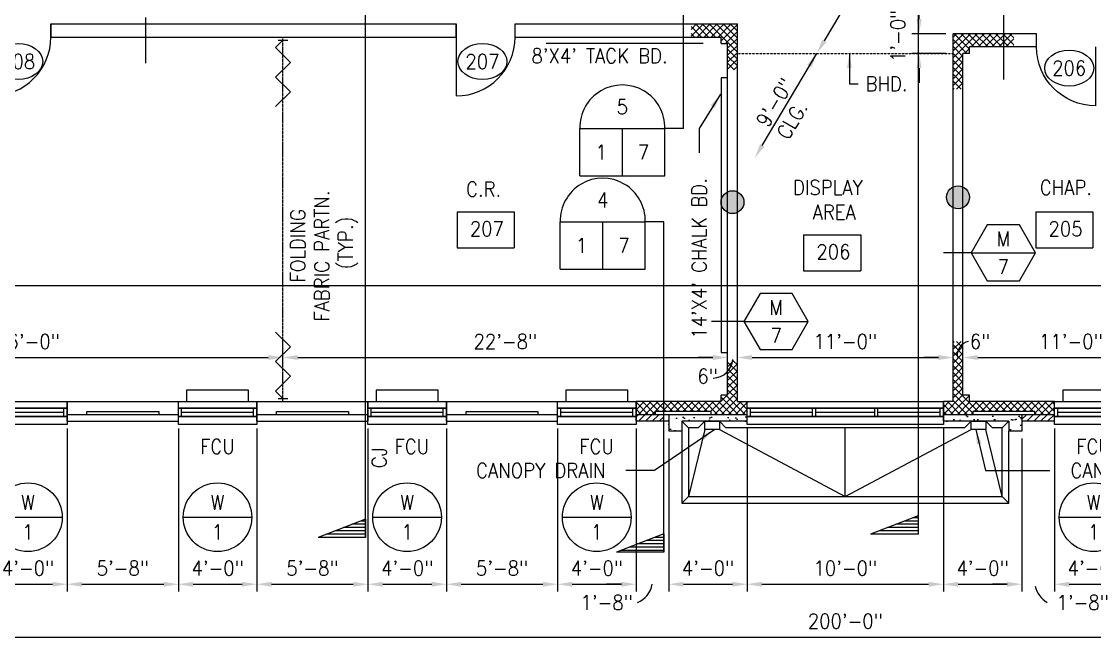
# Model space of a CAD drawing. Header units: inches. Extents: x 435 to 5963, y 191 to 2765.
# Drawn here: x 1399 to 2055, y 1835 to 2217 of the extents above; entities that cross this region are included whole.
import ezdxf
from ezdxf.enums import TextEntityAlignment as Align

# ---------------------------------------------------------------- set-up
doc = ezdxf.new("R2010")
doc.units = ezdxf.units.IN
doc.header["$LTSCALE"] = 0.5
doc.header["$MEASUREMENT"] = 0
doc.linetypes.add('DASHEDX2', pattern=[1.5, 1, -0.5])
doc.linetypes.add('HIDDEN', pattern=[0.375, 0.25, -0.125])
doc.layers.get('0').update_dxf_attribs({"linetype": 'CONTINUOUS'})
doc.layers.get('Defpoints').update_dxf_attribs({"linetype": 'CONTINUOUS'})
for name, color, linetype in [('A-ANNO', 8, 'CONTINUOUS'), ('A-ANNO-DIMS', 7, 'CONTINUOUS'), ('A-ANNO-TEXT', 7, 'CONTINUOUS'), ('A-DOOR', 3, 'CONTINUOUS'), ('A-DOOR-IDEN', 7, 'CONTINUOUS'), ('A-EQPM', 3, 'CONTINUOUS'), ('A-FLOR-IDEN', 7, 'CONTINUOUS'), ('A-FLOR-OVHD', 2, 'CONTINUOUS'), ('A-GLAZ', 3, 'CONTINUOUS'), ('A-GLAZ-IDEN', 7, 'CONTINUOUS'), ('A-GLAZ-SILL', 3, 'CONTINUOUS'), ('A-ROOF-OTLN', 2, 'CONTINUOUS'), ('A-SECT-IDEN', 7, 'CONTINUOUS'), ('A-WALL', 2, 'CONTINUOUS'), ('A-WALL-IDEN', 7, 'CONTINUOUS'), ('A-WALL-MOVE', 2, 'CONTINUOUS'), ('M-HVAC-EQPM', 4, 'CONTINUOUS'), ('P-STRM-PIPE', 4, 'CONTINUOUS'), ('S-SLAB-JOIN', 2, 'CONTINUOUS')]:
    doc.layers.add(name, color=color, linetype=linetype)
doc.styles.add('ROMANS', font='romans.shx', dxfattribs={"width": 0.9})
doc.dimstyles.new('DIM96', dxfattribs={"dimscale": 96, "dimtxt": 0.09375, "dimasz": 0.09375, "dimexe": 0.046875, "dimexo": 0.046875, "dimgap": 0.046875, "dimtad": 1, "dimdec": 4, "dimzin": 3, "dimdsep": 46, "dimlunit": 4, "dimtxsty": 'ROMANS', "dimcen": 0.046875, "dimaunit": 1, "dimadec": 0, "dimazin": 0, "dimtfac": 0.7, "dimtdec": 4, "dimtofl": 0, "dimtmove": 2, "dimatfit": 3, "dimfxl": 1, "dimfrac": 1, "dimtolj": 1, "dimtzin": 0, "dimarcsym": 0})
doc.dimstyles.new('DIM96A', dxfattribs={"dimscale": 96, "dimtxt": 0.09375, "dimasz": 0.09375, "dimexe": 0.046875, "dimexo": 0.046875, "dimgap": 0.046875, "dimtad": 1, "dimdec": 4, "dimzin": 3, "dimdsep": 46, "dimlunit": 4, "dimtxsty": 'ROMANS', "dimcen": 0.046875, "dimaunit": 1, "dimadec": 0, "dimazin": 0, "dimtfac": 0.7, "dimtdec": 4, "dimtofl": 0, "dimtmove": 2, "dimatfit": 3, "dimfxl": 1, "dimfrac": 1, "dimtolj": 1, "dimtzin": 0, "dimarcsym": 0})
doc.dimstyles.new('LED96', dxfattribs={"dimscale": 96, "dimtxt": 0.09375, "dimasz": 0.09375, "dimexe": 0.046875, "dimexo": 0.046875, "dimgap": 0.046875, "dimtad": 0, "dimdec": 4, "dimzin": 3, "dimdsep": 46, "dimlunit": 4, "dimtxsty": 'ROMANS', "dimcen": 0.046875, "dimaunit": 1, "dimadec": 0, "dimazin": 0, "dimtfac": 0.7, "dimtdec": 4, "dimtofl": 0, "dimtmove": 2, "dimatfit": 3, "dimfxl": 1, "dimfrac": 1, "dimtolj": 1, "dimtzin": 0, "dimarcsym": 0})
pattern_1 = [(45, (-0.3756, 5e-13), (-2.1213203, 2.1213203), []), (135, (-0.3756, 5e-13), (-2.1213203, -2.1213203), [])]
pattern_2 = [(45, (-0.3756, 5e-13), (-2.1213203, 2.1213203), [])]
pattern_3 = [(37.5, (-0.3756, 5e-13), (-0.251973, 7.707295), [0, -6.08, 0, -6.8, 0, -6.5]), (7.5, (-0.376, 5e-13), (7.079107, 11.288584), [0, -3.28, 0, -5.48, 0, -2.1]), (327.5, (-5.2956, 5e-13), (12.456567, 0.022636), [0, -2, 0, -7.2, 0, -9.4]), (317.5, (-5.296, 5e-13), (12.024506, 3.510702), [0, -1, 0, -4.72, 0, -5.4])]

# ---------------------------------------------------------------- blocks, each defined once
blk = doc.blocks.new('DOOR1')
at = {"color": 0, "linetype": 'ByBlock'}
blk.add_line((0, 0), (0, 1), dxfattribs=at)
blk.add_arc((0, 0), 1, 90, 180, dxfattribs=at)
blk = doc.blocks.new('SILL')
for points in [[(0, 0), (48, 0), (48, -4), (0, -4)], [(0, -9), (48, -9), (48, -14), (0, -14)]]:
    blk.add_lwpolyline(points, close=True)
blk = doc.blocks.new('GLAZ')
for p, q in [((2, -5), (2, 0)), ((46, -5), (46, 0)), ((2, -2.5), (46, -2.5))]:
    blk.add_line(p, q)
blk.add_lwpolyline([(0, 0), (48, 0), (48, -5), (0, -5)], close=True)
blk = doc.blocks.new('*D209')
at = {"layer": 'A-ANNO-DIMS', "color": 0, "lineweight": -2}
for p, q in [((703, 1967.5), (703, 1835.47)), ((3103, 1967.5), (3103, 1835.47)), ((712, 1839.97), (3094, 1839.97))]:
    blk.add_line(p, q, dxfattribs=at)
at = {"layer": 'A-ANNO-DIMS', "color": 0}
for points in [[(712, 1841.47), (712, 1838.47), (703, 1839.97)], [(3094, 1841.47), (3094, 1838.47), (3103, 1839.97)]]:
    blk.add_solid(points, dxfattribs=at)
at = {"layer": 'Defpoints', "color": 0}
for p in [(703, 1972), (3103, 1972), (3103, 1839.97)]:
    blk.add_point(p, dxfattribs=at)
at = {"layer": 'A-ANNO-DIMS', "color": 0, "insert": (1903, 1849.83), "char_height": 9, "attachment_point": 5, "style": 'ROMANS'}
blk.add_mtext('\\A1;200\'-0"', dxfattribs=at)
blk = doc.blocks.new('*D221')
at = {"layer": 'A-ANNO-DIMS', "color": 0, "lineweight": -2}
for p, q in [((1379, 1967.5), (1379, 1867.83)), ((1427, 1967.5), (1427, 1867.83)), ((1388, 1872.33), (1418, 1872.33))]:
    blk.add_line(p, q, dxfattribs=at)
at = {"layer": 'A-ANNO-DIMS', "color": 0}
for points in [[(1388, 1873.83), (1388, 1870.83), (1379, 1872.33)], [(1418, 1873.83), (1418, 1870.83), (1427, 1872.33)]]:
    blk.add_solid(points, dxfattribs=at)
at = {"layer": 'Defpoints', "color": 0}
for p in [(1379, 1972), (1427, 1972), (1427, 1872.33)]:
    blk.add_point(p, dxfattribs=at)
at = {"layer": 'A-ANNO-DIMS', "color": 0, "insert": (1403, 1882.18), "char_height": 9, "attachment_point": 5, "style": 'ROMANS'}
blk.add_mtext('\\A1;4\'-0"', dxfattribs=at)
blk = doc.blocks.new('*D222')
at = {"layer": 'A-ANNO-DIMS', "color": 0, "lineweight": -2}
for p, q in [((1427, 1967.5), (1427, 1867.83)), ((1495, 1967.5), (1495, 1867.83)), ((1436, 1872.33), (1486, 1872.33))]:
    blk.add_line(p, q, dxfattribs=at)
at = {"layer": 'A-ANNO-DIMS', "color": 0}
for points in [[(1436, 1873.83), (1436, 1870.83), (1427, 1872.33)], [(1486, 1873.83), (1486, 1870.83), (1495, 1872.33)]]:
    blk.add_solid(points, dxfattribs=at)
at = {"layer": 'Defpoints', "color": 0}
for p in [(1427, 1972), (1495, 1972), (1495, 1872.33)]:
    blk.add_point(p, dxfattribs=at)
at = {"layer": 'A-ANNO-DIMS', "color": 0, "insert": (1461, 1882.18), "char_height": 9, "attachment_point": 5, "style": 'ROMANS'}
blk.add_mtext('\\A1;5\'-8"', dxfattribs=at)
blk = doc.blocks.new('*D223')
at = {"layer": 'A-ANNO-DIMS', "color": 0, "lineweight": -2}
for p, q in [((1495, 1967.5), (1495, 1867.83)), ((1543, 1967.5), (1543, 1867.83)), ((1504, 1872.33), (1534, 1872.33))]:
    blk.add_line(p, q, dxfattribs=at)
at = {"layer": 'A-ANNO-DIMS', "color": 0}
for points in [[(1504, 1873.83), (1504, 1870.83), (1495, 1872.33)], [(1534, 1873.83), (1534, 1870.83), (1543, 1872.33)]]:
    blk.add_solid(points, dxfattribs=at)
at = {"layer": 'Defpoints', "color": 0}
for p in [(1495, 1972), (1543, 1972), (1543, 1872.33)]:
    blk.add_point(p, dxfattribs=at)
at = {"layer": 'A-ANNO-DIMS', "color": 0, "insert": (1519, 1882.18), "char_height": 9, "attachment_point": 5, "style": 'ROMANS'}
blk.add_mtext('\\A1;4\'-0"', dxfattribs=at)
blk = doc.blocks.new('*D224')
at = {"layer": 'A-ANNO-DIMS', "color": 0, "lineweight": -2}
for p, q in [((1543, 1967.5), (1543, 1867.83)), ((1611, 1967.5), (1611, 1867.83)), ((1552, 1872.33), (1602, 1872.33))]:
    blk.add_line(p, q, dxfattribs=at)
at = {"layer": 'A-ANNO-DIMS', "color": 0}
for points in [[(1552, 1873.83), (1552, 1870.83), (1543, 1872.33)], [(1602, 1873.83), (1602, 1870.83), (1611, 1872.33)]]:
    blk.add_solid(points, dxfattribs=at)
at = {"layer": 'Defpoints', "color": 0}
for p in [(1543, 1972), (1611, 1972), (1611, 1872.33)]:
    blk.add_point(p, dxfattribs=at)
at = {"layer": 'A-ANNO-DIMS', "color": 0, "insert": (1577, 1882.18), "char_height": 9, "attachment_point": 5, "style": 'ROMANS'}
blk.add_mtext('\\A1;5\'-8"', dxfattribs=at)
blk = doc.blocks.new('*D225')
at = {"layer": 'A-ANNO-DIMS', "color": 0, "lineweight": -2}
for p, q in [((1611, 1967.5), (1611, 1867.83)), ((1659, 1967.5), (1659, 1867.83)), ((1620, 1872.33), (1650, 1872.33))]:
    blk.add_line(p, q, dxfattribs=at)
at = {"layer": 'A-ANNO-DIMS', "color": 0}
for points in [[(1620, 1873.83), (1620, 1870.83), (1611, 1872.33)], [(1650, 1873.83), (1650, 1870.83), (1659, 1872.33)]]:
    blk.add_solid(points, dxfattribs=at)
at = {"layer": 'Defpoints', "color": 0}
for p in [(1611, 1972), (1659, 1972), (1659, 1872.33)]:
    blk.add_point(p, dxfattribs=at)
at = {"layer": 'A-ANNO-DIMS', "color": 0, "insert": (1635, 1882.18), "char_height": 9, "attachment_point": 5, "style": 'ROMANS'}
blk.add_mtext('\\A1;4\'-0"', dxfattribs=at)
blk = doc.blocks.new('*D226')
at = {"layer": 'A-ANNO-DIMS', "color": 0, "lineweight": -2}
for p, q in [((1659, 1967.5), (1659, 1867.83)), ((1727, 1967.5), (1727, 1867.83)), ((1668, 1872.33), (1718, 1872.33))]:
    blk.add_line(p, q, dxfattribs=at)
at = {"layer": 'A-ANNO-DIMS', "color": 0}
for points in [[(1668, 1873.83), (1668, 1870.83), (1659, 1872.33)], [(1718, 1873.83), (1718, 1870.83), (1727, 1872.33)]]:
    blk.add_solid(points, dxfattribs=at)
at = {"layer": 'Defpoints', "color": 0}
for p in [(1659, 1972), (1727, 1972), (1727, 1872.33)]:
    blk.add_point(p, dxfattribs=at)
at = {"layer": 'A-ANNO-DIMS', "color": 0, "insert": (1693, 1882.18), "char_height": 9, "attachment_point": 5, "style": 'ROMANS'}
blk.add_mtext('\\A1;5\'-8"', dxfattribs=at)
blk = doc.blocks.new('*D227')
at = {"layer": 'A-ANNO-DIMS', "color": 0, "lineweight": -2}
for p, q in [((1727, 1967.5), (1727, 1867.83)), ((1775, 1967.5), (1775, 1867.83)), ((1736, 1872.33), (1766, 1872.33))]:
    blk.add_line(p, q, dxfattribs=at)
at = {"layer": 'A-ANNO-DIMS', "color": 0}
for points in [[(1736, 1873.83), (1736, 1870.83), (1727, 1872.33)], [(1766, 1873.83), (1766, 1870.83), (1775, 1872.33)]]:
    blk.add_solid(points, dxfattribs=at)
at = {"layer": 'Defpoints', "color": 0}
for p in [(1727, 1972), (1775, 1972), (1775, 1872.33)]:
    blk.add_point(p, dxfattribs=at)
at = {"layer": 'A-ANNO-DIMS', "color": 0, "insert": (1751, 1882.18), "char_height": 9, "attachment_point": 5, "style": 'ROMANS'}
blk.add_mtext('\\A1;4\'-0"', dxfattribs=at)
blk = doc.blocks.new('*D228')
at = {"layer": 'A-ANNO-DIMS', "color": 0, "lineweight": -2}
for p, q in [((1775, 1967.5), (1775, 1867.83)), ((1795, 1961.5), (1795, 1867.83)), ((1766, 1872.33), (1757, 1872.33)), ((1804, 1872.33), (1813, 1872.33))]:
    blk.add_line(p, q, dxfattribs=at)
at = {"layer": 'A-ANNO-DIMS', "color": 0}
for points in [[(1766, 1873.83), (1766, 1870.83), (1775, 1872.33)], [(1804, 1873.83), (1804, 1870.83), (1795, 1872.33)]]:
    blk.add_solid(points, dxfattribs=at)
at = {"layer": 'Defpoints', "color": 0}
for p in [(1775, 1972), (1795, 1966), (1795, 1872.33)]:
    blk.add_point(p, dxfattribs=at)
at = {"layer": 'A-ANNO-DIMS', "color": 0, "insert": (1757, 1861.26), "char_height": 9, "attachment_point": 5, "style": 'ROMANS'}
blk.add_mtext('\\A1;1\'-8"', dxfattribs=at)
blk = doc.blocks.new('*D229')
at = {"layer": 'A-ANNO-DIMS', "color": 0, "lineweight": -2}
for p, q in [((1795, 1961.5), (1795, 1867.83)), ((1843, 1921.5), (1843, 1867.83)), ((1804, 1872.33), (1834, 1872.33))]:
    blk.add_line(p, q, dxfattribs=at)
at = {"layer": 'A-ANNO-DIMS', "color": 0}
for points in [[(1804, 1873.83), (1804, 1870.83), (1795, 1872.33)], [(1834, 1873.83), (1834, 1870.83), (1843, 1872.33)]]:
    blk.add_solid(points, dxfattribs=at)
at = {"layer": 'Defpoints', "color": 0}
for p in [(1795, 1966), (1843, 1926), (1843, 1872.33)]:
    blk.add_point(p, dxfattribs=at)
at = {"layer": 'A-ANNO-DIMS', "color": 0, "insert": (1819, 1882.18), "char_height": 9, "attachment_point": 5, "style": 'ROMANS'}
blk.add_mtext('\\A1;4\'-0"', dxfattribs=at)
blk = doc.blocks.new('*D230')
at = {"layer": 'A-ANNO-DIMS', "color": 0, "lineweight": -2}
for p, q in [((1843, 1967.5), (1843, 1867.83)), ((1963, 1967.5), (1963, 1867.83)), ((1852, 1872.33), (1954, 1872.33))]:
    blk.add_line(p, q, dxfattribs=at)
at = {"layer": 'A-ANNO-DIMS', "color": 0}
for points in [[(1852, 1873.83), (1852, 1870.83), (1843, 1872.33)], [(1954, 1873.83), (1954, 1870.83), (1963, 1872.33)]]:
    blk.add_solid(points, dxfattribs=at)
at = {"layer": 'Defpoints', "color": 0}
for p in [(1843, 1972), (1963, 1972), (1963, 1872.33)]:
    blk.add_point(p, dxfattribs=at)
at = {"layer": 'A-ANNO-DIMS', "color": 0, "insert": (1903, 1882.18), "char_height": 9, "attachment_point": 5, "style": 'ROMANS'}
blk.add_mtext('\\A1;10\'-0"', dxfattribs=at)
blk = doc.blocks.new('*D231')
at = {"layer": 'A-ANNO-DIMS', "color": 0, "lineweight": -2}
for p, q in [((1963, 1967.5), (1963, 1867.83)), ((2011, 1961.5), (2011, 1867.83)), ((1972, 1872.33), (2002, 1872.33))]:
    blk.add_line(p, q, dxfattribs=at)
at = {"layer": 'A-ANNO-DIMS', "color": 0}
for points in [[(1972, 1873.83), (1972, 1870.83), (1963, 1872.33)], [(2002, 1873.83), (2002, 1870.83), (2011, 1872.33)]]:
    blk.add_solid(points, dxfattribs=at)
at = {"layer": 'Defpoints', "color": 0}
for p in [(1963, 1972), (2011, 1966), (2011, 1872.33)]:
    blk.add_point(p, dxfattribs=at)
at = {"layer": 'A-ANNO-DIMS', "color": 0, "insert": (1987, 1882.18), "char_height": 9, "attachment_point": 5, "style": 'ROMANS'}
blk.add_mtext('\\A1;4\'-0"', dxfattribs=at)
blk = doc.blocks.new('*D232')
at = {"layer": 'A-ANNO-DIMS', "color": 0, "lineweight": -2}
for p, q in [((2031, 1967.5), (2031, 1867.83)), ((2011, 1961.5), (2011, 1867.83)), ((2002, 1872.33), (1993, 1872.33)), ((2040, 1872.33), (2049, 1872.33))]:
    blk.add_line(p, q, dxfattribs=at)
at = {"layer": 'A-ANNO-DIMS', "color": 0}
for points in [[(2002, 1873.83), (2002, 1870.83), (2011, 1872.33)], [(2040, 1873.83), (2040, 1870.83), (2031, 1872.33)]]:
    blk.add_solid(points, dxfattribs=at)
at = {"layer": 'Defpoints', "color": 0}
for p in [(2031, 1972), (2011, 1966), (2031, 1872.33)]:
    blk.add_point(p, dxfattribs=at)
at = {"layer": 'A-ANNO-DIMS', "color": 0, "insert": (2048.2, 1861.26), "char_height": 9, "attachment_point": 5, "style": 'ROMANS'}
blk.add_mtext('\\A1;1\'-8"', dxfattribs=at)
blk = doc.blocks.new('*D233')
at = {"layer": 'A-ANNO-DIMS', "color": 0, "lineweight": -2}
for p, q in [((2031, 1967.5), (2031, 1867.83)), ((2079, 1967.5), (2079, 1867.83)), ((2040, 1872.33), (2070, 1872.33))]:
    blk.add_line(p, q, dxfattribs=at)
at = {"layer": 'A-ANNO-DIMS', "color": 0}
for points in [[(2040, 1873.83), (2040, 1870.83), (2031, 1872.33)], [(2070, 1873.83), (2070, 1870.83), (2079, 1872.33)]]:
    blk.add_solid(points, dxfattribs=at)
at = {"layer": 'Defpoints', "color": 0}
for p in [(2031, 1972), (2079, 1972), (2079, 1872.33)]:
    blk.add_point(p, dxfattribs=at)
at = {"layer": 'A-ANNO-DIMS', "color": 0, "insert": (2055, 1882.18), "char_height": 9, "attachment_point": 5, "style": 'ROMANS'}
blk.add_mtext('\\A1;4\'-0"', dxfattribs=at)
blk = doc.blocks.new('IDEN002')
blk.add_ellipse((0, 0), major_axis=(0.1562, 0), ratio=0.733333)
at = {"style": 'ROMANS', "width": 0.9}
blk.add_attdef('#', text='', height=0.0938, dxfattribs=at).set_placement((0, 0), align=Align.MIDDLE)
blk = doc.blocks.new('XXC')
blk.add_line((-0.2188, 0), (0.2188, 0))
blk.add_circle((0, 0), 0.2188)
at = {"style": 'ROMANS', "width": 0.9}
for tag, p in [('#', (0, 0.0937)), ('@', (0, -0.0938))]:
    blk.add_attdef(tag, text='', height=0.0938, dxfattribs=at).set_placement(p, align=Align.MIDDLE)
blk = doc.blocks.new('*D347')
at = {"layer": 'A-ANNO-DIMS', "color": 0, "lineweight": -2}
for p, q in [((1247, 2004.5), (1247, 2015.5)), ((1559, 2005.5), (1559, 2015.5)), ((1256, 2011), (1550, 2011))]:
    blk.add_line(p, q, dxfattribs=at)
at = {"layer": 'A-ANNO-DIMS', "color": 0}
for points in [[(1256, 2012.5), (1256, 2009.5), (1247, 2011)], [(1550, 2012.5), (1550, 2009.5), (1559, 2011)]]:
    blk.add_solid(points, dxfattribs=at)
at = {"layer": 'Defpoints', "color": 0}
for p in [(1559, 2011), (1247, 2000), (1559, 2001)]:
    blk.add_point(p, dxfattribs=at)
at = {"layer": 'A-ANNO-DIMS', "color": 0, "insert": (1403, 2020.86), "char_height": 9, "attachment_point": 5, "style": 'ROMANS'}
blk.add_mtext('\\A1;26\'-0"', dxfattribs=at)
blk = doc.blocks.new('*D348')
at = {"layer": 'A-ANNO-DIMS', "color": 0, "lineweight": -2}
for p, q in [((1559, 2005.5), (1559, 2015.5)), ((1831, 2011.5), (1831, 2015.5)), ((1568, 2011), (1822, 2011))]:
    blk.add_line(p, q, dxfattribs=at)
at = {"layer": 'A-ANNO-DIMS', "color": 0}
for points in [[(1568, 2012.5), (1568, 2009.5), (1559, 2011)], [(1822, 2012.5), (1822, 2009.5), (1831, 2011)]]:
    blk.add_solid(points, dxfattribs=at)
at = {"layer": 'Defpoints', "color": 0}
for p in [(1831, 2011), (1831, 2007), (1559, 2001)]:
    blk.add_point(p, dxfattribs=at)
at = {"layer": 'A-ANNO-DIMS', "color": 0, "insert": (1695, 2020.86), "char_height": 9, "attachment_point": 5, "style": 'ROMANS'}
blk.add_mtext('\\A1;22\'-8"', dxfattribs=at)
blk = doc.blocks.new('*D349')
at = {"layer": 'A-ANNO-DIMS', "color": 0, "lineweight": -2}
for p, q in [((1831, 2011.5), (1831, 2015.5)), ((1837, 2008.5), (1837, 2015.5)), ((1822, 2011), (1813, 2011)), ((1846, 2011), (1855, 2011))]:
    blk.add_line(p, q, dxfattribs=at)
at = {"layer": 'A-ANNO-DIMS', "color": 0}
for points in [[(1822, 2012.5), (1822, 2009.5), (1831, 2011)], [(1846, 2012.5), (1846, 2009.5), (1837, 2011)]]:
    blk.add_solid(points, dxfattribs=at)
at = {"layer": 'Defpoints', "color": 0}
for p in [(1837, 2011), (1831, 2007), (1837, 2004)]:
    blk.add_point(p, dxfattribs=at)
at = {"layer": 'A-ANNO-DIMS', "color": 0, "insert": (1818.76, 1999.58), "char_height": 9, "attachment_point": 5, "style": 'ROMANS'}
blk.add_mtext('\\A1;6"', dxfattribs=at)
blk = doc.blocks.new('*D350')
at = {"layer": 'A-ANNO-DIMS', "color": 0, "lineweight": -2}
for p, q in [((1837, 2008.5), (1837, 2015.5)), ((1969, 2004.5), (1969, 2015.5)), ((1846, 2011), (1960, 2011))]:
    blk.add_line(p, q, dxfattribs=at)
at = {"layer": 'A-ANNO-DIMS', "color": 0}
for points in [[(1846, 2012.5), (1846, 2009.5), (1837, 2011)], [(1960, 2012.5), (1960, 2009.5), (1969, 2011)]]:
    blk.add_solid(points, dxfattribs=at)
at = {"layer": 'Defpoints', "color": 0}
for p in [(1969, 2011), (1837, 2004), (1969, 2000)]:
    blk.add_point(p, dxfattribs=at)
at = {"layer": 'A-ANNO-DIMS', "color": 0, "insert": (1903, 2020.86), "char_height": 9, "attachment_point": 5, "style": 'ROMANS'}
blk.add_mtext('\\A1;11\'-0"', dxfattribs=at)
blk = doc.blocks.new('*D351')
at = {"layer": 'A-ANNO-DIMS', "color": 0, "lineweight": -2}
for p, q in [((1969, 2004.5), (1969, 2015.5)), ((1975, 2004.5), (1975, 2015.5)), ((1960, 2011), (1951, 2011)), ((1984, 2011), (1993, 2011))]:
    blk.add_line(p, q, dxfattribs=at)
at = {"layer": 'A-ANNO-DIMS', "color": 0}
for points in [[(1960, 2012.5), (1960, 2009.5), (1969, 2011)], [(1984, 2012.5), (1984, 2009.5), (1975, 2011)]]:
    blk.add_solid(points, dxfattribs=at)
at = {"layer": 'Defpoints', "color": 0}
for p in [(1975, 2011), (1969, 2000), (1975, 2000)]:
    blk.add_point(p, dxfattribs=at)
at = {"layer": 'A-ANNO-DIMS', "color": 0, "insert": (1985.44, 2020.86), "char_height": 9, "attachment_point": 5, "style": 'ROMANS'}
blk.add_mtext('\\A1;6"', dxfattribs=at)
blk = doc.blocks.new('*D352')
at = {"layer": 'A-ANNO-DIMS', "color": 0, "lineweight": -2}
for p, q in [((1975, 2004.5), (1975, 2015.5)), ((2107, 2004.5), (2107, 2015.5)), ((1984, 2011), (2098, 2011))]:
    blk.add_line(p, q, dxfattribs=at)
at = {"layer": 'A-ANNO-DIMS', "color": 0}
for points in [[(1984, 2012.5), (1984, 2009.5), (1975, 2011)], [(2098, 2012.5), (2098, 2009.5), (2107, 2011)]]:
    blk.add_solid(points, dxfattribs=at)
at = {"layer": 'Defpoints', "color": 0}
for p in [(2107, 2011), (1975, 2000), (2107, 2000)]:
    blk.add_point(p, dxfattribs=at)
at = {"layer": 'A-ANNO-DIMS', "color": 0, "insert": (2041, 2020.86), "char_height": 9, "attachment_point": 5, "style": 'ROMANS'}
blk.add_mtext('\\A1;11\'-0"', dxfattribs=at)
blk = doc.blocks.new('EQB')
blk.add_lwpolyline([(-19, 7), (19, 7), (19, 0), (-19, 0)], close=True)
blk = doc.blocks.new('IDEN4')
for p, q in [((-0.1899, 0.1074), (0.1747, 0.1074)), ((-0.1899, 0.1074), (-0.1899, -0.1218)), ((0.1747, 0.1074), (0.1747, -0.1218)), ((-0.1899, -0.1218), (0.1747, -0.1218))]:
    blk.add_line(p, q)
at = {"style": 'ROMANS', "width": 0.9}
blk.add_attdef('#', text='', height=0.0938, dxfattribs=at).set_placement((0, 0), align=Align.MIDDLE)
blk = doc.blocks.new('XXE')
h = blk.add_hatch()
h.set_pattern_fill('LINE', color=256, scale=16, angle=-90, style=0)
h.set_pattern_definition([(270, (1901, 1609.8756), (-2, -4e-16), [])])
h.paths.add_polyline_path([(0, 28.98), (-11.21, 0), (0, 0)])
for p, q in [((-11.21, 0), (0, 28.98)), ((0, 0), (0, 28.98)), ((-11.21, 0), (0, 0))]:
    blk.add_line(p, q)
blk = doc.blocks.new('XXB')
for p, q in [((-0.2708, 0), (0.2708, 0)), ((-0.2708, -0.3021), (-0.2708, 0)), ((0, -0.3021), (0, 0)), ((0.2708, -0.3021), (0.2708, 0)), ((-0.2708, -0.3021), (0.2708, -0.3021))]:
    blk.add_line(p, q)
blk.add_arc((0, 0.0069), 0.2709, 358.5347, 181.4653)
at = {"style": 'ROMANS', "width": 0.9}
for tag, p in [('$', (0, 0.1389)), ('@', (-0.1354, -0.151)), ('#', (0.1354, -0.151))]:
    blk.add_attdef(tag, text='', height=0.0938, dxfattribs=at).set_placement(p, align=Align.MIDDLE)
blk = doc.blocks.new('*D371')
at = {"layer": 'A-ANNO-DIMS', "color": 0, "lineweight": -2}
for p, q in [((1948.16, 2218), (1948.16, 2227)), ((1964.5, 2209), (1943.66, 2209)), ((1964.5, 2197), (1943.66, 2197)), ((1948.16, 2188), (1948.16, 2179))]:
    blk.add_line(p, q, dxfattribs=at)
at = {"layer": 'A-ANNO-DIMS', "color": 0}
for points in [[(1946.66, 2218), (1949.66, 2218), (1948.16, 2209)], [(1946.66, 2188), (1949.66, 2188), (1948.16, 2197)]]:
    blk.add_solid(points, dxfattribs=at)
at = {"layer": 'Defpoints', "color": 0}
for p in [(1969, 2209), (1948.16, 2197), (1969, 2197)]:
    blk.add_point(p, dxfattribs=at)
at = {"layer": 'A-ANNO-DIMS', "color": 0, "insert": (1935.19, 2207.66), "char_height": 9, "attachment_point": 5, "rotation": 90, "style": 'ROMANS'}
blk.add_mtext('\\A1;1\'-0"', dxfattribs=at)
blk = doc.blocks.new('IDA')
blk.add_line((-0.2051, 0), (0.2051, 0))
blk.add_lwpolyline([(-0.2051, 0), (-0.1026, -0.1776), (0.1026, -0.1776), (0.2051, 0), (0.1026, 0.1776), (-0.1026, 0.1776)], close=True)
at = {"style": 'ROMANS', "width": 0.9}
for tag, p in [('@', (0, 0.0888)), ('#', (0, -0.0888))]:
    blk.add_attdef(tag, text='', height=0.0938, dxfattribs=at).set_placement(p, align=Align.MIDDLE)
blk = doc.blocks.new('XX01')
blk.add_hatch(color=256).paths.add_polyline_path([(7, 0, 1), (-7, 0, 1)])
blk.add_circle((0, 0), 7)
blk = doc.blocks.new('JOINTA')
blk.add_line((0, 0), (0, -12))
blk = doc.blocks.new('JOINT')
blk.add_line((0, 0), (0, -8))

msp = doc.modelspace()

# ---------------------------------------------------------------- hatches: boundary and pattern name
at = {"layer": 'A-ANNO'}
h = msp.add_hatch(dxfattribs=at)
h.set_pattern_fill('ANSI37', color=256, scale=24, style=0)
h.paths.add_polyline_path([(1837, 2215), (1808.62436, 2215), (1808.62436, 2207), (1827, 2207), (1827, 2203), (1831, 2203), (1831, 2187), (1837, 2187)])
h = msp.add_hatch(dxfattribs=at)
h.set_pattern_fill('ANSI37', color=256, scale=24, style=0)
h.set_pattern_definition(pattern_1)
h.paths.add_polyline_path([(2006.09921, 2209), (1969, 2209), (1969, 2175.05053), (1975, 2175.05053), (1975, 2197), (1979, 2197), (1979, 2201), (2006.09921, 2201)])
h = msp.add_hatch(dxfattribs=at)
h.set_pattern_fill('ANSI37', color=256, scale=24, style=0)
h.set_pattern_definition(pattern_1)
h.paths.add_polyline_path([(1979, 1984), (1979, 1988), (1975, 1988), (1975, 2020.85714), (1969, 2020.85714), (1969, 1984), (1963, 1984), (1963, 1976), (1981, 1976), (1981, 1978), (2019, 1978), (2019, 1976), (2031, 1976), (2031, 1980), (2031, 1984)])
h = msp.add_hatch(dxfattribs=at)
h.set_pattern_fill('ANSI37', color=256, scale=24, style=0)
h.set_pattern_definition(pattern_1)
h.paths.add_polyline_path([(1837, 2009), (1834.07309, 2009, -0.149856623), (1831, 2002.47132), (1831, 1988), (1827, 1988), (1827, 1984), (1792, 1984), (1792, 1978), (1821, 1978), (1821, 1976), (1843, 1976), (1843, 1984), (1837, 1984)])
h.paths.add_polyline_path([(1834.07309, 2009), (1831, 2009), (1831, 2002.47132, 0.149856623)])
h.paths.add_polyline_path([(1792, 1984), (1775, 1984), (1775, 1980), (1775, 1976), (1787, 1976), (1787, 1978), (1792, 1978)])
h = msp.add_hatch(dxfattribs=at)
h.set_pattern_fill('ANSI31', color=256, scale=24, style=0)
h.set_pattern_definition(pattern_2)
h.paths.add_polyline_path([(1775, 1976), (1775, 1975), (1775, 1972), (1792, 1972), (1792, 1976)])
h = msp.add_hatch(dxfattribs=at)
h.set_pattern_fill('AR-SAND', color=256, scale=4, style=0)
h.set_pattern_definition(pattern_3)
h.paths.add_polyline_path([(1795, 1976), (1795, 1966), (1803, 1966), (1803, 1972), (1843, 1972), (1843, 1976)])
h = msp.add_hatch(dxfattribs=at)
h.set_pattern_fill('AR-SAND', color=256, scale=4, style=0)
h.set_pattern_definition(pattern_3)
h.paths.add_polyline_path([(2003, 1972), (2003, 1966), (2011, 1966), (2011, 1976), (1963, 1976), (1963, 1972)])
h = msp.add_hatch(dxfattribs=at)
h.set_pattern_fill('ANSI31', color=256, scale=24, style=0)
h.set_pattern_definition(pattern_2)
h.paths.add_polyline_path([(2011, 1976), (2011, 1972), (2031, 1972), (2031, 1975), (2031, 1976)])

# ---------------------------------------------------------------- linework, layer by layer
at = {"layer": 'A-ANNO-DIMS'}
for centre, radius, start, end in [((1980.02299, 2012.54514), 8.47447, 101.23732653, 189.95935789), ((1821.88959, 2010.74724), 12.30815, 271.36586648, 355.76015737), ((1771.25656, 1874.08992), 13.61928, 289.62693891, 352.56580738), ((2034.07062, 1874.53041), 15.2593, 192.66898249, 240.40451638)]:
    msp.add_arc(centre, radius, start, end, dxfattribs=at)
at = {"layer": 'A-ANNO-TEXT'}
for points in [[(1890.21921, 2204.73869), (1942.62436, 2293)], [(1852.21921, 2140.73869), (1885.62436, 2197)]]:
    msp.add_lwpolyline(points, dxfattribs=at)
for points in [[(1891.50899, 2203.97288), (1885.62436, 2197), (1888.92943, 2205.5045)], [(1882.3193, 2188.4955), (1885.62436, 2197), (1879.73973, 2190.02712)], [(1853.50899, 2139.97288), (1847.62436, 2133), (1850.92943, 2141.5045)]]:
    msp.add_solid(points, dxfattribs=at)
at = {"layer": 'A-EQPM'}
msp.add_line((1816, 2203), (1720, 2203), dxfattribs=at)
msp.add_lwpolyline([(1831, 2182), (1827, 2182), (1827, 2014), (1831, 2014)], close=True, dxfattribs=at)
at = {"layer": 'A-FLOR-OVHD', "linetype": 'HIDDEN'}
msp.add_line((1837, 2197), (1969, 2197), dxfattribs=at)
at = {"layer": 'A-GLAZ'}
for p, q in [((1845, 1975), (1845, 1980)), ((1845, 1977.5), (1883, 1977.5)), ((1883, 1975), (1883, 1980)), ((1885, 1975), (1885, 1980)), ((1885, 1977.5), (1921, 1977.5)), ((1921, 1975), (1921, 1980)), ((1923, 1975), (1923, 1980)), ((1923, 1977.5), (1961, 1977.5)), ((1961, 1975), (1961, 1980))]:
    msp.add_line(p, q, dxfattribs=at)
msp.add_lwpolyline([(1843, 1980), (1963, 1980), (1963, 1975), (1843, 1975)], close=True, dxfattribs=at)
at = {"layer": 'A-GLAZ-SILL'}
for points in [[(1843, 1984), (1963, 1984), (1963, 1980), (1843, 1980)], [(1843, 1975), (1963, 1975), (1963, 1970), (1843, 1970)]]:
    msp.add_lwpolyline(points, close=True, dxfattribs=at)
at = {"layer": 'A-ROOF-OTLN'}
for p, q in [((1807, 1968), (1803, 1972)), ((1813, 1968), (1817, 1972)), ((1976, 1968), (1980, 1972)), ((1993, 1968), (1989, 1972)), ((1999, 1968), (2003, 1972)), ((1817, 1967), (1807, 1926)), ((1826, 1967), (1903, 1926)), ((1903, 1926), (1903, 1968)), ((1903, 1926), (1980, 1967)), ((1999, 1926), (1989, 1967)), ((1999, 1968), (1993, 1968)), ((1807, 1926), (1803, 1922)), ((2003, 1922), (1999, 1926))]:
    msp.add_line(p, q, dxfattribs=at)
for points in [[(1976, 1968), (1830, 1968), (1826, 1972)], [(1803, 1966), (1803, 1922), (2003, 1922), (2003, 1966)], [(1813, 1968), (1807, 1968), (1807, 1926), (1999, 1926), (1999, 1968)]]:
    msp.add_lwpolyline(points, dxfattribs=at)
at = {"layer": 'A-SECT-IDEN'}
for p, q in [((1947.5, 2737), (1947.5, 1903)), ((1609.5, 1901), (1609.5, 2353)), ((1804, 2151), (1804, 2340)), ((1804, 2151), (1792.62436, 2151)), ((1792, 2094), (1780.62436, 2094)), ((1792, 1892), (1792, 2094)), ((667, 2055), (3147, 2055))]:
    msp.add_line(p, q, dxfattribs=at)
at = {"layer": 'A-WALL'}
for p, q in [((1417, 2207), (1417, 2215)), ((1417, 2215), (1665, 2215)), ((1665, 2207), (1665, 2215)), ((1701, 2207), (1701, 2215)), ((1701, 2215), (1837, 2215)), ((1837, 1984), (1837, 2215)), ((1417, 2207), (1665, 2207)), ((1701, 2207), (1827, 2207)), ((1827, 2203), (1827, 2207)), ((2020, 2209), (1969, 2209)), ((1969, 1984), (1969, 2209)), ((2020, 2201), (2020, 2209)), ((1827, 2203), (1831, 2203)), ((1831, 1988), (1831, 2203)), ((2020, 2201), (1979, 2201)), ((1979, 2197), (1979, 2201)), ((1975, 1988), (1975, 2197)), ((1979, 2197), (1975, 2197)), ((1427, 1972), (1427, 1984)), ((1427, 1984), (1495, 1984)), ((1495, 1972), (1495, 1984)), ((1543, 1972), (1543, 1984)), ((1543, 1984), (1611, 1984)), ((1611, 1972), (1611, 1984)), ((1659, 1972), (1659, 1984)), ((1659, 1984), (1727, 1984)), ((1727, 1972), (1727, 1984)), ((1775, 1972), (1775, 1984)), ((1827, 1984), (1775, 1984)), ((1827, 1984), (1827, 1988)), ((1831, 1988), (1827, 1988)), ((1837, 1984), (1843, 1984)), ((1843, 1972), (1843, 1984)), ((1963, 1972), (1963, 1984)), ((1969, 1984), (1963, 1984)), ((1979, 1988), (1975, 1988)), ((1979, 1984), (1979, 1988)), ((2031, 1984), (1979, 1984)), ((2031, 1972), (2031, 1984)), ((1439, 1978), (1483, 1978)), ((1439, 1976), (1439, 1978)), ((1483, 1978), (1483, 1976)), ((1555, 1978), (1599, 1978)), ((1555, 1976), (1555, 1978)), ((1599, 1978), (1599, 1976)), ((1671, 1978), (1715, 1978)), ((1671, 1976), (1671, 1978)), ((1715, 1978), (1715, 1976)), ((1787, 1976), (1787, 1978)), ((1821, 1978), (1787, 1978)), ((1821, 1976), (1821, 1978)), ((2019, 1978), (1981, 1978)), ((1981, 1978), (1981, 1976)), ((2019, 1976), (2019, 1978)), ((1495, 1976), (1427, 1976)), ((1427, 1972), (1495, 1972)), ((1611, 1976), (1543, 1976)), ((1543, 1972), (1611, 1972)), ((1727, 1976), (1659, 1976)), ((1659, 1972), (1727, 1972)), ((1843, 1976), (1775, 1976)), ((1795, 1972), (1775, 1972)), ((1795, 1976), (1795, 1966)), ((1843, 1972), (1803, 1972)), ((1803, 1972), (1803, 1966)), ((2031, 1976), (1963, 1976)), ((2003, 1972), (1963, 1972)), ((2003, 1972), (2003, 1966)), ((2011, 1976), (2011, 1966)), ((2031, 1972), (2011, 1972)), ((1803, 1966), (1795, 1966)), ((2011, 1966), (2003, 1966))]:
    msp.add_line(p, q, dxfattribs=at)
at = {"layer": 'A-WALL-IDEN'}
for p, q in [((1475, 2191), (1475, 2219)), ((2000, 2181), (2000, 2223)), ((1980, 2075), (1963.12436, 2075)), ((1841, 2033), (1821.12436, 2033))]:
    msp.add_line(p, q, dxfattribs=at)
at = {"layer": 'A-WALL-MOVE', "linetype": 'DASHEDX2'}
msp.add_line((1559, 1984), (1559, 2207), dxfattribs=at)
at = {"layer": 'A-WALL-MOVE'}
for p, q in [((1556, 2205), (1562, 2205)), ((1556, 1986), (1562, 1986))]:
    msp.add_line(p, q, dxfattribs=at)
for points in [[(1559, 2205), (1554.5, 2200.5), (1563.5, 2191.5), (1554.5, 2182.5), (1563.5, 2173.5), (1554.5, 2164.5)], [(1559, 1986), (1554.5, 1990.5), (1563.5, 1999.5), (1554.5, 2008.5), (1563.5, 2017.5), (1554.5, 2026.5)]]:
    msp.add_lwpolyline(points, dxfattribs=at)
at = {"layer": 'P-STRM-PIPE'}
for points in [[(1817, 1972), (1826, 1972), (1826, 1967), (1817, 1967)], [(1980, 1972), (1989, 1972), (1989, 1967), (1980, 1967)]]:
    msp.add_lwpolyline(points, close=True, dxfattribs=at)

# ---------------------------------------------------------------- block references
at = {"layer": 'A-ANNO'}
for p in [(1972, 2109), (1834, 2106)]:
    msp.add_blockref('XX01', p, dxfattribs=at)
at = {"layer": 'A-DOOR', "xscale": -36, "yscale": -36, "zscale": 36}
for p in [(1381, 2207), (1665, 2207)]:
    msp.add_blockref('DOOR1', p, dxfattribs=at)
at = {"layer": 'A-DOOR', "xscale": -36.00000000000045, "yscale": 36.00000000000045, "zscale": 36.00000000000045, "rotation": 180}
msp.add_blockref('DOOR1', (2056, 2201), dxfattribs=at)
at = {"layer": 'A-DOOR-IDEN', "xscale": 96, "yscale": 96, "zscale": 96}
for p, values in [((1396.99615, 2192), {'#': '208'}), ((1680.99615, 2192), {'#': '207'}), ((2039.99615, 2188), {'#': '206'})]:
    msp.add_blockref('IDEN002', p, dxfattribs=at).add_auto_attribs(values)
at = {"layer": 'A-FLOR-IDEN', "xscale": 96, "yscale": 96, "zscale": 96}
for p, values in [((1683.73047, 2089.69398), {'#': '207'}), ((2037.73047, 2089.69398), {'#': '205'}), ((1895.73047, 2075.69398), {'#': '206'})]:
    msp.add_blockref('IDEN4', p, dxfattribs=at).add_auto_attribs(values)
at = {"layer": 'A-GLAZ'}
for p in [(1379, 1980), (1495, 1980), (1611, 1980), (1727, 1980), (2031, 1980)]:
    msp.add_blockref('GLAZ', p, dxfattribs=at)
at = {"layer": 'A-GLAZ-IDEN', "xscale": 96, "yscale": 96, "zscale": 96}
for p in [(1402.93102, 1913.29389), (1518.93102, 1913.29389), (1634.93102, 1913.29389), (1750.93102, 1913.29389), (2054.93102, 1913.29389)]:
    msp.add_blockref('XXC', p, dxfattribs=at).add_auto_attribs({'#': 'W', '@': '1'})
at = {"layer": 'A-GLAZ-SILL'}
for p in [(1379, 1984), (1495, 1984), (1611, 1984), (1727, 1984), (2031, 1984)]:
    msp.add_blockref('SILL', p, dxfattribs=at)
at = {"layer": 'A-SECT-IDEN', "xscale": 96, "yscale": 96, "zscale": 96}
for p, values in [((1766.62436, 2151), {'@': '1', '#': '7', '$': '5'}), ((1754.62436, 2094), {'@': '1', '#': '7', '$': '4'})]:
    msp.add_blockref('XXB', p, dxfattribs=at).add_auto_attribs(values)
at = {"layer": 'A-SECT-IDEN', "xscale": -1, "rotation": 90}
for p in [(1609.5, 1901), (1947.5, 1903), (1792, 1892)]:
    msp.add_blockref('XXE', p, dxfattribs=at)
at = {"layer": 'A-WALL-IDEN', "xscale": 96, "yscale": 96, "zscale": 96}
for p in [(1999.6906, 2075), (1860.6906, 2033)]:
    msp.add_blockref('IDA', p, dxfattribs=at).add_auto_attribs({'@': 'M', '#': '7'})
at = {"layer": 'M-HVAC-EQPM', "xscale": -1}
for p in [(1519, 1984), (1635, 1984), (1751, 1984), (2055, 1984)]:
    msp.add_blockref('EQB', p, dxfattribs=at)
at = {"layer": 'S-SLAB-JOIN'}
for name, p in [('JOINT', (1417, 2215)), ('JOINT', (1665, 2215)), ('JOINTA', (1611, 1984))]:
    msp.add_blockref(name, p, dxfattribs=at)

# ---------------------------------------------------------------- texts
at = {"layer": 'A-ANNO-TEXT', "style": 'ROMANS', "width": 0.9}
for s, p in [("8'X4' TACK BD.", (1711, 2191)), ('FCU', (1508.28015, 1952.02749)), ('FCU', (1627.28015, 1952.02749)), ('FCU', (1740.28015, 1952.02749)), ('FCU', (2044.28015, 1952.02749))]:
    msp.add_text(s, height=9, dxfattribs=at).set_placement(p)
for s, rotation, p in [('9\'-0"', 59.30027745, (1855.67057, 2150.97256)), ('CLG.', 59.30027745, (1868.19988, 2143.53328)), ('FABRIC PARTN.', 90, (1587.19579, 2033)), ('FOLDING', 90, (1572.62436, 2057)), ('(TYP.)', 90, (1601.76722, 2065)), ('CJ', 90, (1622.39672, 1943.30046))]:
    msp.add_text(s, height=9, rotation=rotation, dxfattribs=at).set_placement(p)
at = {"layer": 'A-ANNO-TEXT', "char_height": 9, "style": 'ROMANS'}
for s, insert, attachment_point in [('\\A1;BHD.', (1915.43932, 2182.94564), 1), ('\\A1;CANOPY DRAIN', (1677.11155, 1937.37306), 7), ('\\A1;CANOPY DRAIN', (2119.89218, 1937.37306), 9)]:
    msp.add_mtext(s, dxfattribs=dict(at, insert=insert, attachment_point=attachment_point))
at = {"layer": 'A-ANNO-TEXT', "insert": (1818.12436, 2022.5), "char_height": 9, "attachment_point": 7, "rotation": 90, "style": 'ROMANS'}
msp.add_mtext("14'X4' CHALK BD.", dxfattribs=at)
at = {"layer": 'A-FLOR-IDEN', "style": 'ROMANS', "width": 0.9}
for s, p in [('C.R.', (1671, 2109.42857)), ('DISPLAY', (1871, 2110.42857)), ('CHAP.', (2022, 2110.42857)), ('AREA', (1883, 2095.42857))]:
    msp.add_text(s, height=9, dxfattribs=at).set_placement(p)

# ---------------------------------------------------------------- dimensions: what is measured, and where the dimension line sits
at = {"layer": 'A-ANNO-DIMS'}
dim = msp.add_linear_dim(base=(1948.16347, 2197), p1=(1969, 2209), p2=(1969, 2197), angle=90, dimstyle='DIM96A', dxfattribs=at)
dim.commit()
dim.dimension.update_dxf_attribs({"geometry": '*D371', "text_midpoint": (1935.19449, 2207.66282), "dimtype": 160})
for base, p1, p2, dimstyle, picture, middle in [((1559, 2011), (1247, 2000), (1559, 2001), 'DIM96A', '*D347', (1403, 2020.85714)), ((1831, 2011), (1559, 2001), (1831, 2007), 'DIM96A', '*D348', (1695, 2020.85714)), ((1969, 2011), (1837, 2004), (1969, 2000), 'DIM96A', '*D350', (1903, 2020.85714)), ((2107, 2011), (1975, 2000), (2107, 2000), 'DIM96A', '*D352', (2041, 2020.85714)), ((3103, 1839.97038), (703, 1972), (3103, 1972), 'DIM96', '*D209', (1903, 1849.82752)), ((1427, 1872.32776), (1379, 1972), (1427, 1972), 'DIM96', '*D221', (1403, 1882.1849)), ((1495, 1872.32776), (1427, 1972), (1495, 1972), 'DIM96', '*D222', (1461, 1882.1849)), ((1543, 1872.32776), (1495, 1972), (1543, 1972), 'DIM96', '*D223', (1519, 1882.1849)), ((1611, 1872.32776), (1543, 1972), (1611, 1972), 'DIM96', '*D224', (1577, 1882.1849)), ((1659, 1872.32776), (1611, 1972), (1659, 1972), 'DIM96', '*D225', (1635, 1882.1849)), ((1727, 1872.32776), (1659, 1972), (1727, 1972), 'DIM96', '*D226', (1693, 1882.1849)), ((1775, 1872.32776), (1727, 1972), (1775, 1972), 'DIM96', '*D227', (1751, 1882.1849)), ((1963, 1872.32776), (1843, 1972), (1963, 1972), 'DIM96', '*D230', (1903, 1882.1849)), ((2011, 1872.32776), (1963, 1972), (2011, 1966), 'DIM96', '*D231', (1987, 1882.1849)), ((2079, 1872.32776), (2031, 1972), (2079, 1972), 'DIM96', '*D233', (2055, 1882.1849)), ((1843, 1872.32776), (1795, 1966), (1843, 1926), 'DIM96', '*D229', (1819, 1882.1849))]:
    dim = msp.add_linear_dim(base=base, p1=p1, p2=p2, dimstyle=dimstyle, dxfattribs=at)
    dim.commit()
    dim.dimension.update_dxf_attribs({"geometry": picture, "text_midpoint": middle})
for base, p1, p2, dimstyle, picture, middle in [((1975, 2011), (1969, 2000), (1975, 2000), 'DIM96A', '*D351', (1985.44438, 2020.85714)), ((1837, 2011), (1831, 2007), (1837, 2004), 'DIM96A', '*D349', (1818.75979, 1999.58206)), ((1795, 1872.32776), (1775, 1972), (1795, 1966), 'DIM96', '*D228', (1757, 1861.26193)), ((2031, 1872.32776), (2011, 1966), (2031, 1972), 'DIM96', '*D232', (2048.19793, 1861.26193))]:
    dim = msp.add_linear_dim(base=base, p1=p1, p2=p2, dimstyle=dimstyle, dxfattribs=at)
    dim.commit()
    dim.dimension.update_dxf_attribs({"geometry": picture, "text_midpoint": middle, "dimtype": 160})

# ---------------------------------------------------------------- leaders
at = {"layer": 'A-ANNO-TEXT', "annotation_type": 0, "has_hookline": 1}
for points, hookline_direction, text_width in [([(1905.54387, 2197), (1905.54387, 2178.44564), (1910.93932, 2178.44564)], 0, 25.45714), ([(1823.10727, 1967), (1786.33391, 1941.87306), (1768.78298, 1941.87306)], 1, 87.17143), ([(1982.89273, 1967), (1988.72906, 1941.87306), (2028.22075, 1941.87306)], 0, 87.17143)]:
    msp.add_leader(points, dimstyle='LED96', override={"dimgap": 0.046875, "dimtad": 0}, dxfattribs=dict(at, hookline_direction=hookline_direction, text_width=text_width))
at = {"layer": 'A-ANNO-TEXT', "annotation_type": 0, "has_hookline": 1, "hookline_direction": 1, "text_width": 109.15714, "horizontal_direction": (0, 1, 0)}
msp.add_leader([(1826.62436, 2172), (1813.62436, 2151), (1813.62436, 2136.15714)], dimstyle='LED96', override={"dimgap": 0.046875, "dimtad": 0}, dxfattribs=at)

doc.saveas('drawing.dxf')
